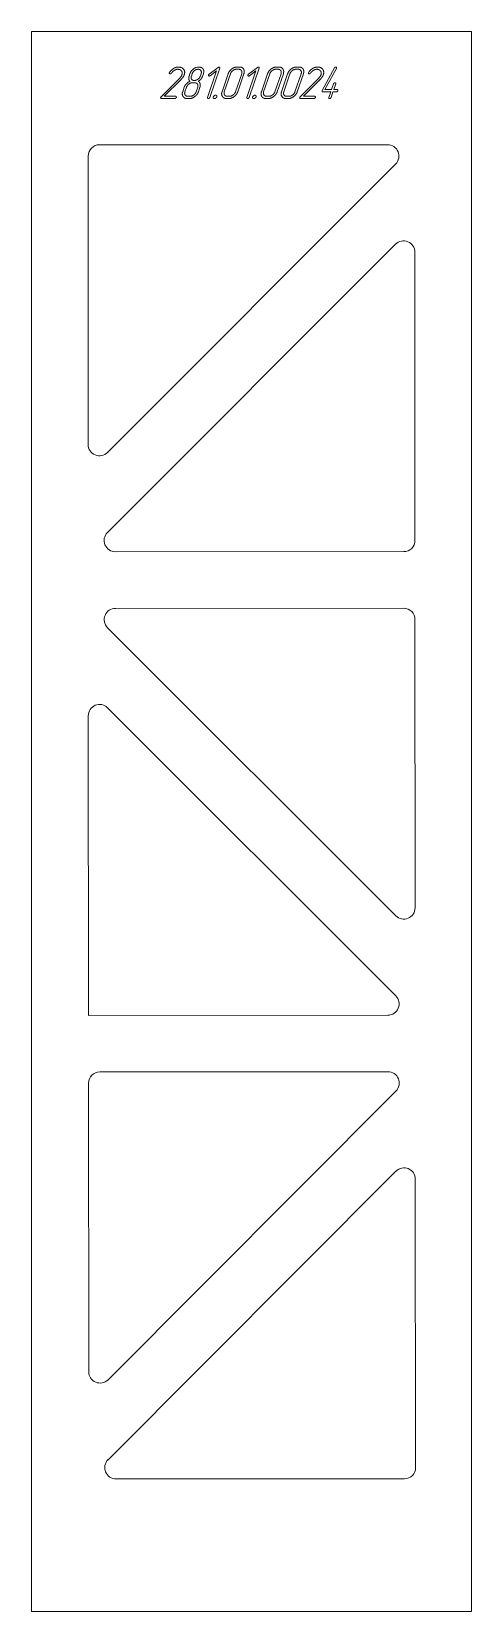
# Model space of a CAD drawing. Header units: millimetres. Extents: x 0 to 389, y -1396 to 0.
import ezdxf

# ---------------------------------------------------------------- set-up
doc = ezdxf.new("R2010")
doc.units = ezdxf.units.MM
doc.linetypes.add('K5LT_BASIC', pattern=[0])
doc.layers.add('Engraving', color=7, linetype='Continuous')

msp = doc.modelspace()

# ---------------------------------------------------------------- linework, layer by layer
at = {"color": 143, "linetype": 'K5LT_BASIC', "lineweight": 15, "true_color": 0x33acca}
for p, q in [((0, 0), (388.9, 0)), ((388.9, 0), (388.9, -1396.1)), ((0, 0), (0, -1396.1)), ((50, -110), (50, -364.9)), ((314.8, -100), (60, -100)), ((67.1, -371.9), (321.8, -117.1)), ((321.8, -187.8), (67.1, -442.6)), ((339, -449.6), (338.9, -194.9)), ((74.1, -459.7), (329, -459.6)), ((329, -509.6), (74.2, -509.7)), ((67.1, -526.8), (322.1, -781.4)), ((339.1, -774.4), (339, -519.6)), ((322.1, -852.2), (67.2, -597.5)), ((50.1, -604.6), (50.3, -869.4)), ((50.3, -869.4), (315, -869.2)), ((315.1, -919.2), (60.3, -919.4)), ((50.3, -929.4), (50.5, -1184.3)), ((67.6, -1191.4), (322.2, -936.3)), ((322.2, -1007), (67.7, -1262.1)), ((339.6, -1268.8), (339.3, -1014.1)), ((74.7, -1279.1), (329.6, -1278.9)), ((0, -1396.1), (388.9, -1396.1))]:
    msp.add_line(p, q, dxfattribs=at)
for centre, start, end in [((60, -110), 90, 180), ((314.8, -110), 315.0108, 90), ((328.9, -194.9), 0.0216, 135.0108), ((60, -364.9), 180, 315.0108), ((74.1, -449.7), 135.0108, 270.0216), ((329, -449.6), 270.0216, 0.0216), ((74.2, -519.7), 90.0216, 225.0324), ((329, -519.6), 0.0216, 90.0216), ((60.1, -604.6), 45.0324, 180.0432), ((329.1, -774.4), 225.0324, 0.0216), ((315, -859.2), 270.0432, 45.0324), ((60.3, -929.4), 90.0432, 180.0432), ((315.1, -929.2), 315.0539, 90.0432), ((329.3, -1014.1), 0.0647, 135.0539), ((60.5, -1184.3), 180.0432, 315.0539), ((74.7, -1269.1), 135.0539, 270.0647), ((329.6, -1268.9), 270.0647, 0.0647)]:
    msp.add_arc(centre, 10, start, end, dxfattribs=at)
at = {"layer": 'Engraving', "color": 143, "linetype": 'K5LT_BASIC', "lineweight": 15, "true_color": 0x33acca}
for p, q in [((131, -41.1), (114.5, -57.6)), ((122, -36), (121.8, -36.4)), ((131.7, -40.3), (131, -41.1)), ((132.2, -39.6), (131.7, -40.3)), ((140, -37.2), (139.3, -39.3)), ((142, -37.3), (141.3, -39.3)), ((146.7, -31.4), (145.5, -31.7)), ((147.3, -31.3), (146.7, -31.4)), ((148, -31.3), (147.3, -31.3)), ((149.2, -39.3), (149.9, -37.3)), ((151.2, -39.3), (151.9, -37.3)), ((151.9, -37.3), (152.1, -36.6)), ((152.1, -36.6), (152.2, -36)), ((152.2, -36), (152.3, -34.9)), ((163.6, -34.7), (155.6, -58.2)), ((165, -31.6), (157, -37.6)), ((157.6, -58.2), (166.4, -32.3)), ((157.9, -39), (163.6, -34.7)), ((173.8, -37.3), (168.4, -53.2)), ((175.8, -37.3), (170.4, -53.2)), ((180.3, -53.2), (185.8, -37.3)), ((183.1, -33.3), (181.1, -33.3)), ((183.8, -31.3), (181.8, -31.3)), ((182.3, -53.2), (187.7, -37.3)), ((198.4, -34.7), (190.4, -58.2)), ((199.8, -31.6), (191.8, -37.6)), ((192.4, -58.2), (201.2, -32.3)), ((192.7, -39), (198.4, -34.7)), ((208.6, -37.3), (203.2, -53.2)), ((210.6, -37.3), (205.2, -53.2)), ((215.2, -53.2), (220.6, -37.3)), ((217.9, -33.3), (215.9, -33.3)), ((218.6, -31.3), (216.6, -31.3)), ((217.2, -53.2), (222.6, -37.3)), ((226.4, -37.3), (221, -53.2)), ((228.4, -37.3), (223, -53.2)), ((232.9, -53.2), (238.4, -37.3)), ((235.7, -33.3), (233.7, -33.3)), ((236.4, -31.3), (234.4, -31.3)), ((234.9, -53.2), (240.3, -37.3)), ((254, -41.1), (237.4, -57.6)), ((245, -36), (244.8, -36.4)), ((254.7, -40.3), (254, -41.1)), ((255.2, -39.6), (254.7, -40.3)), ((267.7, -32.1), (257, -52)), ((259.4, -51.2), (269.5, -32.5)), ((268.9, -31.3), (268.3, -31.5)), ((269.5, -32.5), (269.6, -32.3)), ((117.3, -57.2), (132.3, -42.2)), ((134.9, -49.2), (133.6, -53.2)), ((136.9, -49.2), (135.6, -53.2)), ((144.2, -45.2), (142.2, -45.2)), ((145.5, -53.2), (146.9, -49.2)), ((147.5, -53.2), (148.9, -49.2)), ((240.3, -57.2), (255.3, -42.2)), ((257, -52), (256.9, -52.2)), ((257.5, -53.2), (264.5, -53.2)), ((265.2, -51.2), (259.4, -51.2)), ((264.5, -53.2), (262.8, -58.2)), ((264.8, -58.2), (266.5, -53.2)), ((266.9, -46.2), (265.2, -51.2)), ((266.5, -53.2), (269.5, -53.2)), ((267.2, -51.2), (268.9, -46.2)), ((270.2, -51.2), (267.2, -51.2)), ((114.8, -59.2), (126.7, -59.2)), ((127.3, -57.2), (117.3, -57.2)), ((137.5, -59.2), (139.5, -59.2)), ((138.2, -57.2), (140.2, -57.2)), ((172.3, -59.2), (174.3, -59.2)), ((173, -57.2), (175, -57.2)), ((207.1, -59.2), (209.1, -59.2)), ((207.8, -57.2), (209.8, -57.2)), ((224.9, -59.2), (226.9, -59.2)), ((225.6, -57.2), (227.6, -57.2)), ((237.7, -59.2), (249.6, -59.2)), ((250.3, -57.2), (240.3, -57.2))]:
    msp.add_line(p, q, dxfattribs=at)
for points in [[(121.8, -36.4), (121.7, -36.8), (121.9, -37.1)], [(121.9, -37.1), (122.1, -37.4), (122.5, -37.4)], [(125.9, -32.4), (123.7, -33.6), (122, -36)], [(122.5, -37.4), (122.9, -37.3), (123.2, -37.2)], [(123.2, -37.2), (123.4, -37), (123.7, -36.7)], [(123.7, -36.7), (125, -34.9), (126.5, -34.1)], [(129.9, -31.3), (127.8, -31.3), (125.9, -32.4)], [(126.5, -34.1), (127.9, -33.3), (129.3, -33.3)], [(129.3, -33.3), (130.3, -33.3), (131.1, -33.7)], [(134.3, -33.2), (132.7, -31.3), (129.9, -31.3)], [(131.1, -33.7), (132, -34.1), (132.5, -34.7)], [(132.9, -38.1), (132.7, -38.9), (132.2, -39.6)], [(132.3, -42.2), (133.4, -41), (134.1, -40)], [(132.5, -34.7), (133.6, -36.1), (132.9, -38.1)], [(134.1, -40), (134.7, -39.1), (135, -38.1)], [(135, -38.1), (136, -35.3), (134.3, -33.2)], [(139.3, -39.3), (138.8, -40.7), (139, -41.9)], [(143.1, -33), (140.8, -34.9), (140, -37.2)], [(141.3, -39.3), (140.7, -40.9), (141.5, -42.1)], [(144.1, -34.4), (142.5, -35.6), (142, -37.3)], [(145.5, -31.7), (144.3, -32.1), (143.1, -33)], [(147.3, -33.3), (145.7, -33.3), (144.1, -34.4)], [(147.1, -42.1), (148.7, -41), (149.2, -39.3)], [(149.7, -34.5), (149, -33.3), (147.3, -33.3)], [(147.4, -43.9), (148.9, -43), (149.8, -41.9)], [(151.6, -33), (150.4, -31.3), (148, -31.3)], [(149.9, -37.3), (150.5, -35.6), (149.7, -34.5)], [(149.8, -41.9), (150.7, -40.7), (151.2, -39.3)], [(152.3, -34.9), (152.2, -33.9), (151.6, -33)], [(157, -37.6), (156.5, -38.1), (156.4, -38.3)], [(156.4, -38.3), (156.3, -38.7), (156.5, -39)], [(156.5, -39), (156.7, -39.3), (157.1, -39.3)], [(157.1, -39.3), (157.5, -39.3), (157.9, -39)], [(165.7, -31.3), (165.3, -31.3), (165, -31.6)], [(166.3, -31.6), (166.1, -31.3), (165.7, -31.3)], [(166.4, -32.3), (166.6, -31.9), (166.3, -31.6)], [(176.9, -33.1), (174.6, -34.9), (173.8, -37.3)], [(177.9, -34.5), (176.4, -35.6), (175.8, -37.3)], [(181.8, -31.3), (179.3, -31.3), (176.9, -33.1)], [(181.1, -33.3), (179.5, -33.3), (177.9, -34.5)], [(185.5, -34.5), (184.8, -33.3), (183.1, -33.3)], [(187.4, -33), (186.2, -31.3), (183.8, -31.3)], [(185.8, -37.3), (186.3, -35.6), (185.5, -34.5)], [(187.7, -37.3), (188.6, -34.8), (187.4, -33)], [(191.3, -38.3), (191.1, -38.7), (191.3, -39)], [(191.8, -37.6), (191.3, -38.1), (191.3, -38.3)], [(191.3, -39), (191.5, -39.3), (191.9, -39.3)], [(191.9, -39.3), (192.3, -39.3), (192.7, -39)], [(200.5, -31.3), (200.2, -31.3), (199.8, -31.6)], [(201.2, -31.6), (200.9, -31.3), (200.5, -31.3)], [(201.2, -32.3), (201.4, -31.9), (201.2, -31.6)], [(211.8, -33.1), (209.4, -34.9), (208.6, -37.3)], [(212.7, -34.5), (211.2, -35.6), (210.6, -37.3)], [(216.6, -31.3), (214.1, -31.3), (211.8, -33.1)], [(215.9, -33.3), (214.3, -33.3), (212.7, -34.5)], [(220.4, -34.5), (219.6, -33.3), (217.9, -33.3)], [(222.2, -33), (221.1, -31.3), (218.6, -31.3)], [(220.6, -37.3), (221.1, -35.6), (220.4, -34.5)], [(222.6, -37.3), (223.4, -34.8), (222.2, -33)], [(229.5, -33.1), (227.2, -34.9), (226.4, -37.3)], [(230.5, -34.5), (229, -35.6), (228.4, -37.3)], [(234.4, -31.3), (231.9, -31.3), (229.5, -33.1)], [(233.7, -33.3), (232.1, -33.3), (230.5, -34.5)], [(238.1, -34.5), (237.4, -33.3), (235.7, -33.3)], [(240, -33), (238.8, -31.3), (236.4, -31.3)], [(238.4, -37.3), (238.9, -35.6), (238.1, -34.5)], [(240.3, -37.3), (241.2, -34.8), (240, -33)], [(244.8, -36.4), (244.7, -36.8), (244.9, -37.1)], [(244.9, -37.1), (245.1, -37.4), (245.5, -37.4)], [(248.8, -32.4), (246.7, -33.6), (245, -36)], [(245.5, -37.4), (245.9, -37.3), (246.1, -37.2)], [(246.1, -37.2), (246.4, -37), (246.6, -36.7)], [(246.6, -36.7), (248, -34.9), (249.5, -34.1)], [(252.9, -31.3), (250.8, -31.3), (248.8, -32.4)], [(249.5, -34.1), (250.9, -33.3), (252.3, -33.3)], [(252.3, -33.3), (253.3, -33.3), (254.1, -33.7)], [(257.3, -33.2), (255.7, -31.3), (252.9, -31.3)], [(254.1, -33.7), (254.9, -34.1), (255.4, -34.7)], [(255.9, -38.1), (255.7, -38.9), (255.2, -39.6)], [(255.3, -42.2), (256.4, -41), (257, -40)], [(255.4, -34.7), (256.6, -36.1), (255.9, -38.1)], [(257, -40), (257.6, -39.1), (258, -38.1)], [(258, -38.1), (258.9, -35.3), (257.3, -33.2)], [(268.3, -31.5), (267.9, -31.7), (267.7, -32.1)], [(269.6, -31.6), (269.3, -31.3), (268.9, -31.3)], [(269.6, -32.3), (269.8, -31.8), (269.6, -31.6)], [(133.6, -53.2), (132.7, -55.7), (134, -57.4)], [(136.8, -46.3), (135.4, -47.7), (134.9, -49.2)], [(135.6, -53.2), (135, -54.8), (135.8, -56)], [(139.9, -43.9), (138.1, -44.9), (136.8, -46.3)], [(139, -46.4), (137.5, -47.6), (136.9, -49.2)], [(139, -41.9), (139.2, -43.1), (139.9, -43.9)], [(142.2, -45.2), (140.6, -45.2), (139, -46.4)], [(141.5, -42.1), (142.2, -43.2), (143.9, -43.2)], [(143.4, -56), (144.9, -54.9), (145.5, -53.2)], [(143.9, -43.2), (145.5, -43.2), (147.1, -42.1)], [(146.7, -46.4), (145.9, -45.2), (144.2, -45.2)], [(144.3, -57.4), (146.7, -55.7), (147.5, -53.2)], [(146.9, -49.2), (147.4, -47.6), (146.7, -46.4)], [(149, -46.1), (148.6, -44.6), (147.4, -43.9)], [(148.9, -49.2), (149.4, -47.5), (149, -46.1)], [(168.4, -53.2), (167.5, -55.7), (168.8, -57.4)], [(170.4, -53.2), (169.8, -54.8), (170.6, -56)], [(178.2, -56), (179.8, -54.9), (180.3, -53.2)], [(179.2, -57.4), (181.5, -55.6), (182.3, -53.2)], [(203.2, -53.2), (202.4, -55.7), (203.6, -57.4)], [(205.2, -53.2), (204.7, -54.8), (205.5, -56)], [(213, -56), (214.6, -54.9), (215.2, -53.2)], [(214, -57.4), (216.3, -55.6), (217.2, -53.2)], [(221, -53.2), (220.1, -55.7), (221.4, -57.4)], [(223, -53.2), (222.4, -54.8), (223.2, -56)], [(230.8, -56), (232.4, -54.9), (232.9, -53.2)], [(231.8, -57.4), (234.1, -55.6), (234.9, -53.2)], [(256.9, -52.2), (256.7, -52.6), (256.9, -52.9)], [(256.9, -52.9), (257.1, -53.2), (257.5, -53.2)], [(267.4, -45.5), (267, -45.9), (266.9, -46.2)], [(268.2, -45.2), (267.8, -45.2), (267.4, -45.5)], [(268.8, -45.5), (268.6, -45.2), (268.2, -45.2)], [(268.9, -46.2), (269, -45.7), (268.8, -45.5)], [(269.5, -53.2), (270, -53.2), (270.3, -52.9)], [(270.7, -51.5), (270.5, -51.2), (270.2, -51.2)], [(270.3, -52.9), (270.7, -52.6), (270.8, -52.2)], [(270.8, -52.2), (271, -51.8), (270.7, -51.5)], [(114.2, -58.1), (114, -58.5), (114.2, -58.8)], [(114.5, -57.6), (114.2, -57.8), (114.2, -58.1)], [(114.2, -58.8), (114.4, -59.2), (114.8, -59.2)], [(126.7, -59.2), (127.1, -59.2), (127.5, -58.8)], [(127.9, -57.5), (127.7, -57.2), (127.3, -57.2)], [(127.5, -58.8), (127.9, -58.5), (128, -58.2)], [(128, -58.2), (128.1, -57.8), (127.9, -57.5)], [(134, -57.4), (135.2, -59.2), (137.5, -59.2)], [(135.8, -56), (136.6, -57.2), (138.2, -57.2)], [(139.5, -59.2), (142, -59.2), (144.3, -57.4)], [(140.2, -57.2), (141.8, -57.2), (143.4, -56)], [(155.6, -58.2), (155.5, -58.7), (155.7, -58.9)], [(155.7, -58.9), (156.1, -59.2), (156.3, -59.2)], [(156.3, -59.2), (156.7, -59.2), (157.1, -58.9)], [(157.1, -58.9), (157.5, -58.6), (157.6, -58.2)], [(160.7, -57.7), (160.5, -58.3), (160.7, -58.7)], [(161.4, -56.8), (160.8, -57.3), (160.7, -57.7)], [(160.7, -58.7), (161, -59.2), (161.7, -59.2)], [(162.7, -56.2), (162, -56.2), (161.4, -56.8)], [(161.7, -59.2), (162.4, -59.2), (162.9, -58.7)], [(163.5, -56.7), (163.2, -56.2), (162.7, -56.2)], [(162.9, -58.7), (163.5, -58.2), (163.7, -57.7)], [(163.7, -57.7), (163.9, -57.1), (163.5, -56.7)], [(168.8, -57.4), (170, -59.2), (172.3, -59.2)], [(170.6, -56), (171.4, -57.2), (173, -57.2)], [(174.3, -59.2), (176.8, -59.2), (179.2, -57.4)], [(175, -57.2), (176.6, -57.2), (178.2, -56)], [(190.4, -58.2), (190.3, -58.7), (190.5, -58.9)], [(190.5, -58.9), (190.9, -59.2), (191.1, -59.2)], [(191.1, -59.2), (191.5, -59.2), (191.9, -58.9)], [(191.9, -58.9), (192.3, -58.6), (192.4, -58.2)], [(195.5, -57.7), (195.3, -58.3), (195.5, -58.7)], [(196.2, -56.8), (195.6, -57.3), (195.5, -57.7)], [(195.5, -58.7), (195.8, -59.2), (196.5, -59.2)], [(197.5, -56.2), (196.8, -56.2), (196.2, -56.8)], [(196.5, -59.2), (197.2, -59.2), (197.8, -58.7)], [(198.4, -56.7), (198, -56.2), (197.5, -56.2)], [(197.8, -58.7), (198.3, -58.2), (198.5, -57.7)], [(198.5, -57.7), (198.7, -57.1), (198.4, -56.7)], [(203.6, -57.4), (204.9, -59.2), (207.1, -59.2)], [(205.5, -56), (206.3, -57.2), (207.8, -57.2)], [(209.1, -59.2), (211.6, -59.2), (214, -57.4)], [(209.8, -57.2), (211.4, -57.2), (213, -56)], [(221.4, -57.4), (222.6, -59.2), (224.9, -59.2)], [(223.2, -56), (224, -57.2), (225.6, -57.2)], [(226.9, -59.2), (229.4, -59.2), (231.8, -57.4)], [(227.6, -57.2), (229.2, -57.2), (230.8, -56)], [(237.4, -57.6), (237.2, -57.8), (237.1, -58.1)], [(237.1, -58.1), (237, -58.5), (237.2, -58.8)], [(237.2, -58.8), (237.4, -59.2), (237.7, -59.2)], [(249.6, -59.2), (250.1, -59.2), (250.5, -58.8)], [(250.9, -57.5), (250.7, -57.2), (250.3, -57.2)], [(250.5, -58.8), (250.8, -58.5), (251, -58.2)], [(251, -58.2), (251.1, -57.8), (250.9, -57.5)], [(262.8, -58.2), (262.6, -58.7), (262.8, -58.9)], [(262.8, -58.9), (263.3, -59.2), (263.5, -59.2)], [(263.5, -59.2), (263.9, -59.2), (264.3, -58.9)], [(264.3, -58.9), (264.6, -58.6), (264.8, -58.2)]]:
    msp.add_open_spline(points, degree=2, dxfattribs=at)

doc.saveas('drawing.dxf')
